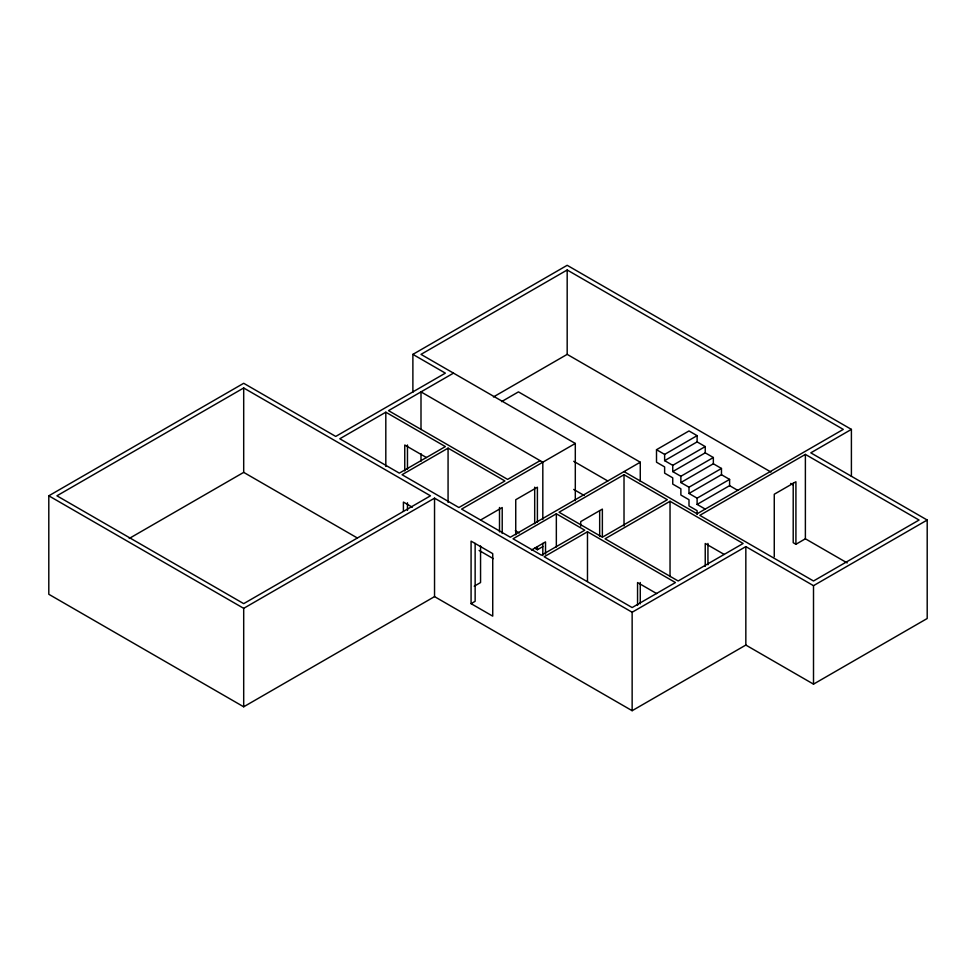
<?xml version="1.0" encoding="UTF-8"?>
<svg xmlns="http://www.w3.org/2000/svg" width="976" height="976" viewBox="0 0 976 976"><rect width="100%" height="100%" fill="white"/><g stroke="black" fill="none" stroke-linecap="round" stroke-linejoin="round"><path stroke-width="1.46" d="M851.401 476.349L851.401 429.391L810.8 452.84L927.2 520.037L927.2 618.503L813.508 684.139L745.835 645.063L632.143 710.699L434.54 596.617L243.695 706.795L48.8 594.274L48.8 495.808L243.695 383.287L335.732 436.431L445.361 373.137L412.885 354.373L412.885 392.242M243.695 387.972L56.925 495.808L243.695 603.644L430.477 495.808L243.695 387.972L243.695 472.372L129.259 538.435M412.885 354.373L567.178 265.301L851.401 429.391M624.018 471.591L697.108 513.791L843.288 429.391L567.178 269.986L420.998 354.373L575.303 443.458L575.303 500.725M385.813 412.201L339.794 438.773L399.343 473.153L445.361 446.581L385.813 412.201L385.813 466.455M453.486 373.137L388.521 410.64L507.63 479.399L540.106 460.648M493.429 396.951L567.178 354.373L770.967 472.042M501.566 401.636L518.451 391.888L640.268 462.209L640.268 481.461M448.069 448.143L402.051 474.714L458.903 507.532L504.921 480.961L448.069 448.143L448.069 502.396M48.8 495.808L243.695 608.341L434.54 498.163L632.143 612.245L745.835 546.609L813.508 585.673L927.2 520.037M575.303 443.458L461.611 509.094L510.338 537.227L640.268 462.209M480.558 520.037L502.213 507.532L502.213 533.457M697.108 514.413L697.108 510.655L688.995 505.971L688.995 499.724L680.87 495.027L680.87 488.781L672.745 484.096L672.745 477.837L664.632 473.153L664.632 466.906L656.506 462.209L656.506 449.704L688.995 430.953L697.108 435.65L697.108 441.896L664.632 460.648L664.632 454.401L697.108 435.65M556.344 513.791L513.034 538.789L541.46 555.198L584.77 530.2L556.344 513.791L556.344 546.938M624.018 474.714L559.053 512.229L602.363 537.227L667.34 499.724L624.018 474.714L624.018 525.954M672.745 465.332L705.233 446.581L705.233 452.84L672.745 471.591L672.745 465.332L664.632 460.648M531.505 550.013L545.523 541.912L545.523 554.112M474.238 586.198L480.558 582.55L480.558 545.962M534.689 548.17L537.398 549.732L542.815 546.609M680.87 476.276L713.346 457.524L713.346 463.771L680.87 482.534L680.87 476.276L672.745 471.591M587.479 531.761L544.169 556.759L632.143 607.56L675.453 582.55L587.479 531.761L587.479 581.489M471.079 603.656L492.734 616.149L492.734 553.636L471.079 541.131L471.079 603.656L475.141 601.301L475.141 543.364M688.995 487.219L721.471 468.468L721.471 474.714L688.995 493.466L688.995 487.219L680.87 482.534M670.036 501.286L605.071 538.789L678.161 580.988L743.126 543.486L670.036 501.286L670.036 576.633M697.108 498.163L729.597 479.399L729.597 485.658L697.108 504.409L697.108 498.163L688.995 493.466M805.383 454.401L699.816 515.352L813.508 580.988L919.075 520.037L805.383 454.401L805.383 538.789L847.205 562.932M793.207 483.23L793.207 542.705L795.916 544.266L805.383 538.789M790.694 483.425L793.317 484.938M697.108 441.896L705.233 446.581M705.233 452.84L713.346 457.524M713.346 463.771L721.471 468.468M721.471 474.714L729.597 479.399M729.597 485.658L737.71 490.342M656.506 449.704L664.632 454.401M697.108 504.409L705.233 509.094M573.729 461.306L607.78 480.973M724.18 554.417L705.233 543.486L705.233 566.348M573.729 489.44L584.209 495.491M426.414 457.524L404.759 445.019L404.759 470.944M656.665 593.579L637.56 582.55L637.56 605.425M515.304 530.724L519.244 532.994M412.323 507.215L403.405 502.067L403.405 511.217M479.082 550.44L493.295 558.65M243.695 472.372L357.216 537.91M813.508 585.673L813.508 684.139M795.916 544.266L795.916 481.754L774.261 494.246L774.261 556.759M745.835 546.609L745.835 645.063M707.942 543.437L707.942 564.787M640.268 582.513L640.268 603.863M632.143 612.245L632.143 710.699M602.363 536.544L602.363 509.094L580.708 521.599L580.708 526.174M599.667 510.582L599.667 536.507M567.178 269.986L567.178 354.373M542.815 519.476L542.815 462.209L420.998 391.888L420.998 429.562M542.815 543.4L542.815 555.6M537.398 522.282L537.398 487.219L515.743 499.724L515.743 534.787M537.398 546.682L537.398 549.732M534.689 487.183L534.689 523.77M499.505 507.496L499.505 531.896M434.54 498.163L434.54 596.617M420.998 453.669L420.998 461.209M407.468 444.983L407.468 469.383M407.468 502.774L407.468 510.399M243.695 608.341L243.695 706.795"/></g></svg>
